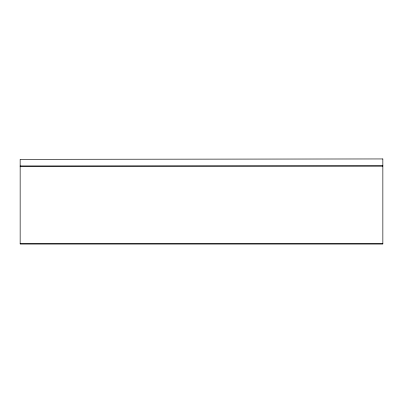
<?xml version="1.0" encoding="UTF-8"?>
<svg xmlns="http://www.w3.org/2000/svg" width="403" height="403" viewBox="0 0 403 403"><rect width="100%" height="100%" fill="white"/><g stroke="black" fill="none" stroke-linecap="round" stroke-linejoin="round"><path stroke-width="0.6" d="M20.155 243.664L382.85 243.664M382.845 158.948L20.15 159.336L20.155 166.333L382.85 165.945L382.845 158.948M382.85 165.945L20.155 165.945L20.155 244.052L382.85 244.052L382.85 165.945"/></g></svg>
